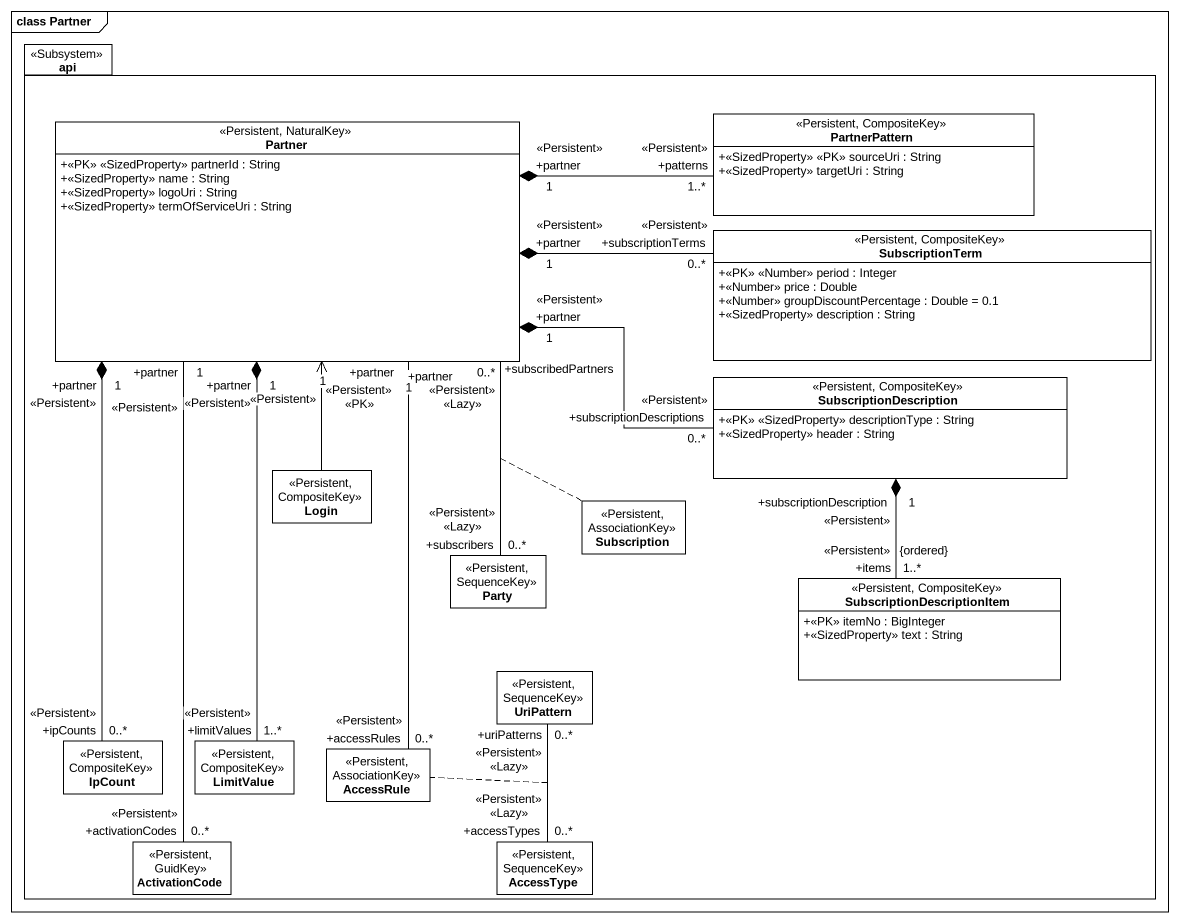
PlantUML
@startuml
mainframe class Partner
hide circle
hide empty members
skinparam classAttributeIconSize 0
package api <<Subsystem>> {
  class Partner <<Persistent, NaturalKey>> {
    +<<PK>> <<SizedProperty>> partnerId : String
    +<<SizedProperty>> name : String
    +<<SizedProperty>> logoUri : String
    +<<SizedProperty>> termOfServiceUri : String
  }
  class PartnerPattern <<Persistent, CompositeKey>> {
    +<<SizedProperty>> <<PK>> sourceUri : String
    +<<SizedProperty>> targetUri : String
  }
  class SubscriptionTerm <<Persistent, CompositeKey>> {
    +<<PK>> <<Number>> period : Integer
    +<<Number>> price : Double
    +<<Number>> groupDiscountPercentage : Double = 0.1
    +<<SizedProperty>> description : String
  }
  class SubscriptionDescription <<Persistent, CompositeKey>> {
    +<<PK>> <<SizedProperty>> descriptionType : String
    +<<SizedProperty>> header : String
  }
  class Login <<Persistent, CompositeKey>>
  class Subscription <<Persistent, AssociationKey>>
  class Party <<Persistent, SequenceKey>>
  class SubscriptionDescriptionItem <<Persistent, CompositeKey>> {
    +<<PK>> itemNo : BigInteger
    +<<SizedProperty>> text : String
  }
  class UriPattern <<Persistent, SequenceKey>>
  class IpCount <<Persistent, CompositeKey>>
  class LimitValue <<Persistent, CompositeKey>>
  class AccessRule <<Persistent, AssociationKey>>
  class ActivationCode <<Persistent, GuidKey>>
  class AccessType <<Persistent, SequenceKey>>
}
Partner "<<Persistent>>\n+partner\n1" *-right- "<<Persistent>>\n1..*\n+patterns" PartnerPattern
Partner "<<Persistent>>\n1\n+partner" *-right- "<<Persistent>>\n0..*\n+subscriptionTerms" SubscriptionTerm
Partner "<<Persistent>>\n1\n+partner" *-right- "<<Persistent>>\n0..*\n+subscriptionDescriptions" SubscriptionDescription
Partner "+partner\n<<Persistent>>\n1" *-- "+ipCounts\n<<Persistent>>\n0..*" IpCount
Partner "<<Persistent>>\n1\n+partner" *-- "+limitValues\n<<Persistent>>\n1..*" LimitValue
Partner "+partner\n<<Persistent>> <<PK>>\n1" -- "+accessRules\n<<Persistent>>\n0..*" AccessRule
SubscriptionDescription "<<Persistent>>\n+subscriptionDescription\n1" *-- "<<Persistent>>\n+items\n1..*\n{ordered}" SubscriptionDescriptionItem
Login -up-> "+partner\n<<Persistent>>\n1" Partner
Party "+subscribers\n<<Persistent>> <<Lazy>>\n0..*" -up- "+subscribedPartners\n<<Persistent>> <<Lazy>>\n0..*" Partner
(Party, Partner) .. Subscription
UriPattern "+uriPatterns\n<<Persistent>> <<Lazy>>\n0..*" -- "+accessTypes\n<<Persistent>> <<Lazy>>\n0..*" AccessType
(UriPattern, AccessType) .. AccessRule
ActivationCode "+activationCodes\n<<Persistent>>\n0..*" -up- "+partner\n<<Persistent>>\n1" Partner
@enduml
